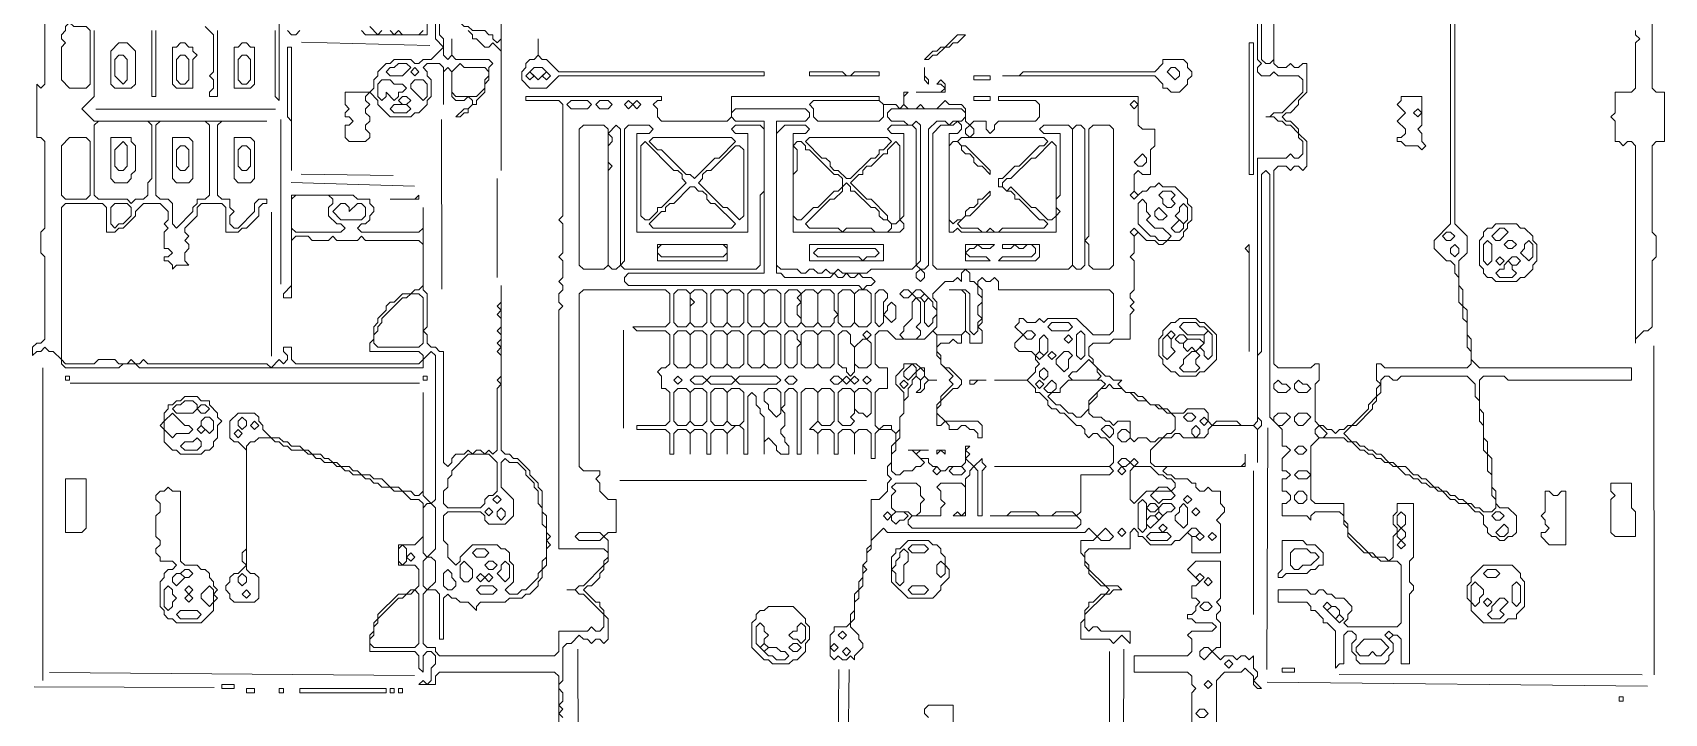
# Model space of a CAD drawing. Extents: x 10 to 1972, y 10 to 1392.
# Drawn here: x 749 to 1146, y 342 to 507.5 of the extents above; entities that cross this region are included whole.
import ezdxf

# ---------------------------------------------------------------- set-up
doc = ezdxf.new("R2010")
doc.units = 0
for name, color, linetype, lineweight in [('RESIDUAL_GRAPHIC', 3, 'Continuous', 0), ('TEXT_FALLBACK_OUTLINE', 2, 'Continuous', 0), ('TRACE_CURVE', 6, 'Continuous', 0), ('TRACE_STRAIGHT', 5, 'Continuous', 0), ('TRACE_TEXT_SYMBOL', 6, 'Continuous', 0)]:
    doc.layers.add(name, color=color, linetype=linetype, lineweight=lineweight)

msp = doc.modelspace()

# ---------------------------------------------------------------- linework, layer by layer
at = {"layer": 'RESIDUAL_GRAPHIC', "color": 3}
for points in [[(1076, 427), (1076, 423), (1077, 422), (1076, 421), (1076, 419), (1074, 417), (1074, 416), (1070, 412), (1069, 412), (1068, 411), (1067, 411), (1066, 410), (1065, 411), (1064, 411), (1063, 412), (1062, 412), (1061, 413), (1061, 422), (1062, 423), (1062, 427), (1061, 427), (1060, 426), (1052, 426), (1051, 427), (1051, 474), (1052, 475), (1054, 475), (1055, 474), (1056, 475), (1057, 475), (1058, 474), (1059, 475), (1059, 481), (1057, 483), (1057, 484), (1055, 486), (1054, 486), (1053, 487), (1054, 488), (1055, 488), (1057, 490), (1057, 491), (1059, 493), (1059, 500), (1058, 500), (1057, 499), (1056, 499), (1055, 500), (1054, 499), (1052, 499), (1051, 500), (1051, 546)], [(808, 508), (808, 492), (809, 491), (809, 529)], [(752, 516), (752, 495), (751, 494), (750, 495), (750, 482), (751, 482), (752, 481), (752, 460), (751, 459), (751, 454), (752, 453), (752, 433), (751, 432), (750, 432), (749, 431), (749, 429), (750, 430), (751, 430), (752, 431), (753, 430), (754, 430), (756, 428), (756, 427), (757, 426), (770, 426), (771, 427), (774, 427), (775, 426), (844, 426), (844, 428), (846, 430), (847, 429), (847, 394), (846, 393), (844, 395), (844, 420), (844, 396), (843, 395), (842, 395), (841, 396), (839, 396), (838, 397), (836, 397), (834, 399), (832, 399), (831, 400), (829, 400), (828, 401), (827, 401), (826, 402), (824, 402), (823, 403), (822, 403), (821, 404)], [(1094, 514), (1094, 461), (1090, 457), (1090, 455), (1093, 452), (1094, 452), (1095, 451), (1095, 449), (1096, 448), (1096, 442), (1097, 441), (1097, 438), (1098, 437), (1098, 431), (1099, 430), (1099, 427), (1098, 426), (1078, 426), (1077, 427), (1076, 427)], [(1108, 392), (1106, 392), (1105, 393), (1105, 396), (1104, 397), (1104, 404), (1103, 405), (1103, 408), (1102, 409), (1102, 415), (1101, 416), (1101, 423), (1102, 424), (1107, 424), (1108, 423), (1138, 423), (1138, 426), (1101, 426), (1099, 428), (1099, 433), (1098, 434), (1098, 440), (1097, 441), (1097, 445), (1096, 446), (1096, 452), (1098, 454), (1098, 458), (1095, 461), (1095, 514)], [(1139, 508), (1139, 507), (1140, 506), (1139, 505), (1139, 494), (1138, 493), (1134, 493), (1134, 488), (1133, 487), (1134, 486), (1134, 481), (1135, 481), (1136, 480), (1137, 481), (1138, 481), (1139, 480), (1139, 432), (1139, 433), (1141, 435), (1142, 435), (1143, 436), (1143, 452), (1144, 453), (1144, 458), (1143, 459), (1143, 480), (1144, 481), (1146, 481), (1146, 493), (1144, 493), (1143, 494), (1143, 514)], [(791, 509), (793, 507), (793, 498), (792, 497), (793, 496), (793, 494), (792, 493), (792, 492), (794, 492), (794, 508)], [(829, 508), (830, 507), (845, 507), (845, 510)], [(834, 508), (833, 507), (831, 509)], [(847, 510), (847, 506), (849, 504), (846, 501), (844, 501)], [(854, 489), (852, 487), (853, 487), (854, 488), (855, 488), (855, 489), (856, 490), (857, 490), (857, 491), (859, 493), (859, 495), (860, 496), (860, 499), (861, 500), (860, 501), (852, 501), (851, 502), (851, 506), (851, 502), (850, 501), (849, 502), (849, 506), (848, 507), (848, 510)], [(855, 508), (856, 507), (856, 506), (857, 506), (859, 504), (860, 504), (861, 505), (863, 503), (863, 474), (863, 512)], [(1047, 511), (1047, 501), (1048, 500), (1047, 499), (1047, 498), (1048, 497), (1050, 497), (1051, 498), (1052, 497), (1057, 497), (1058, 496), (1058, 493), (1053, 488), (1051, 488), (1050, 487), (1049, 487), (1051, 487), (1052, 486), (1053, 486), (1054, 485), (1055, 485), (1057, 483), (1057, 482), (1058, 481), (1058, 478), (1057, 477), (1056, 477), (1055, 478), (1054, 477), (1047, 477), (1047, 413), (1046, 412), (1043, 412), (1042, 413), (1037, 413), (1036, 412), (1035, 413), (1035, 415), (1034, 416), (1030, 416), (1029, 415), (1026, 415), (1025, 416), (1024, 416), (1023, 417), (1021, 417), (1019, 419), (1018, 419), (1017, 420)], [(774, 463), (774, 464), (776, 466), (780, 466), (782, 464), (782, 462), (781, 461), (782, 460), (781, 459), (781, 455), (782, 455), (783, 454), (782, 453), (781, 453), (781, 452), (782, 452), (783, 451), (783, 450), (784, 451), (787, 451), (786, 452), (786, 454), (787, 455), (787, 456), (786, 457), (787, 458), (786, 459), (786, 460), (789, 463), (789, 465), (790, 466), (795, 466), (796, 465), (796, 459), (799, 459), (800, 460), (801, 460), (804, 463), (804, 465), (805, 466), (806, 466), (806, 467), (804, 467), (803, 466), (803, 464), (799, 460), (798, 460), (797, 461), (797, 463), (798, 464), (797, 465), (797, 467), (795, 467), (794, 468), (794, 485), (795, 486), (806, 486), (764, 486), (761, 489), (764, 492), (764, 508)], [(778, 508), (778, 492), (779, 492), (779, 508)], [(811, 508), (812, 507), (813, 507), (814, 508)], [(844, 508), (843, 507), (839, 507), (838, 508), (837, 507), (836, 508)], [(844, 501), (843, 500), (842, 500), (841, 501), (837, 501), (836, 500), (835, 500), (833, 498), (833, 497), (832, 496), (832, 494), (831, 493), (825, 493), (825, 490), (826, 489), (825, 488), (825, 487), (826, 487), (827, 486), (826, 485), (825, 485), (825, 482), (826, 481), (830, 481), (831, 482), (831, 483), (830, 484), (830, 485), (831, 486), (831, 487), (830, 488), (830, 489), (831, 490), (830, 491), (830, 492), (831, 493), (833, 491), (833, 490), (836, 487), (841, 487), (842, 488), (843, 488), (845, 490), (845, 491), (846, 492), (846, 496), (845, 497), (845, 498), (844, 499), (845, 500), (848, 500), (849, 499), (849, 490), (849, 498), (850, 499), (851, 498), (851, 492), (852, 491), (854, 491), (855, 492), (856, 491), (856, 490), (855, 489), (854, 489)], [(994, 490), (994, 487), (993, 486), (984, 486), (983, 485), (983, 484), (982, 483), (981, 484), (981, 486), (978, 486), (977, 485), (976, 486), (976, 489), (975, 490), (972, 490), (971, 491), (969, 489), (966, 489), (965, 490), (964, 489), (962, 489), (961, 490), (961, 492), (962, 493), (961, 493), (961, 490), (960, 489), (959, 490), (956, 490), (955, 491), (955, 492), (919, 492), (919, 487), (918, 486), (902, 486), (901, 487), (901, 489), (900, 490), (901, 491), (902, 491), (902, 492), (869, 492), (869, 491), (877, 491), (878, 490), (878, 463), (877, 462), (878, 461), (878, 454), (877, 453), (878, 452), (878, 448), (877, 447), (878, 446), (878, 445), (877, 444), (877, 442), (878, 441), (877, 440), (877, 382), (888, 382), (889, 381), (889, 380), (888, 379)], [(1017, 420), (1015, 420), (1013, 422), (1014, 423), (1012, 423), (1011, 424), (1010, 424), (1007, 427), (1007, 428), (1006, 429), (1006, 431), (1007, 432), (1011, 432), (1012, 433), (1016, 433), (1016, 439), (1017, 440), (1016, 441), (1017, 442), (1016, 443), (1016, 444), (1017, 445), (1017, 452), (1016, 453), (1017, 454), (1017, 458), (1018, 459), (1020, 457), (1022, 457), (1023, 456), (1024, 456), (1025, 457), (1028, 457), (1029, 458), (1029, 459), (1030, 460), (1030, 461), (1031, 462), (1031, 465), (1030, 466), (1030, 467), (1027, 470), (1024, 470), (1023, 471), (1022, 470), (1021, 470), (1020, 469), (1019, 469), (1018, 468), (1017, 469), (1017, 473), (1018, 474), (1019, 473), (1021, 473), (1021, 479), (1022, 480), (1022, 484), (1019, 484), (1018, 485), (1018, 492), (984, 492), (984, 491), (993, 491), (994, 490)], [(1031, 398), (1030, 399), (1027, 399), (1026, 400), (1025, 400), (1024, 401), (1025, 402), (1044, 402), (1044, 405), (1044, 403), (1043, 402), (1022, 402), (1021, 403), (1021, 406), (1024, 409), (1026, 409), (1027, 410), (1028, 410), (1029, 409), (1034, 409), (1035, 410), (1035, 411), (1036, 412), (1046, 412), (1047, 411), (1047, 403), (1047, 411), (1048, 412), (1048, 413), (1047, 414), (1047, 429), (1048, 430), (1048, 473), (1049, 474), (1050, 473), (1050, 414), (1053, 411), (1053, 407), (1054, 407), (1055, 406), (1053, 404), (1053, 401), (1054, 401), (1055, 400), (1054, 399), (1053, 399), (1053, 396), (1054, 396), (1055, 395), (1055, 394), (1054, 393), (1053, 393), (1053, 390), (1059, 390), (1060, 389), (1060, 390), (1061, 391), (1067, 391), (1068, 390), (1068, 388), (1069, 387), (1069, 385), (1073, 381), (1074, 381)], [(812, 443), (812, 457), (813, 458), (816, 458), (817, 457), (821, 457), (822, 458), (823, 457), (828, 457), (829, 458), (830, 457), (843, 457), (844, 456), (844, 446), (843, 445), (842, 445), (841, 444), (839, 444), (837, 442), (836, 442), (835, 441), (835, 440), (833, 438), (833, 437), (832, 436), (832, 433), (831, 432), (831, 430), (843, 430), (844, 429), (844, 428), (843, 427), (813, 427), (812, 428), (812, 431), (810, 431), (810, 430), (811, 429), (811, 428), (810, 427), (809, 428), (807, 426), (806, 427), (777, 427), (776, 428), (775, 427), (774, 427), (773, 428), (772, 427), (770, 427), (769, 428), (765, 428), (764, 427), (757, 427), (756, 428), (756, 465), (757, 466), (766, 466), (767, 465), (767, 459), (769, 459), (770, 460), (771, 460), (774, 463)], [(864, 405), (863, 406), (863, 446), (863, 442), (862, 441), (863, 440), (862, 439), (863, 438), (863, 436), (862, 435), (863, 434), (863, 433), (862, 432), (863, 431), (862, 430), (863, 429), (863, 424), (862, 423), (863, 422), (862, 421), (862, 406), (861, 405), (860, 406), (859, 405), (858, 406), (857, 406), (856, 405), (855, 406), (854, 405), (852, 405), (851, 404), (851, 403), (850, 402), (849, 403), (849, 430), (848, 430), (847, 431), (846, 431), (845, 432), (845, 434), (844, 435), (845, 436), (845, 444), (844, 445), (844, 465), (844, 460), (843, 459), (829, 459), (828, 460), (829, 461), (830, 461), (831, 462), (831, 463), (832, 464), (832, 465), (831, 466), (831, 467), (828, 467), (827, 468), (812, 468), (812, 446), (810, 444), (810, 443), (812, 443)], [(886, 369), (883, 372), (884, 373), (885, 373), (887, 375), (887, 376), (888, 377), (888, 378), (889, 379), (889, 384), (888, 385), (889, 386), (891, 386), (891, 394), (889, 394), (887, 396), (887, 398), (886, 399), (887, 400), (887, 401), (883, 401), (882, 402), (882, 444), (883, 445), (903, 445), (904, 444), (904, 437), (903, 436), (895, 436), (896, 435), (903, 435), (904, 434), (904, 427), (903, 426), (902, 426), (901, 425), (902, 424), (902, 421), (903, 421), (904, 420), (904, 413), (903, 412), (896, 412), (896, 411), (903, 411), (904, 410), (904, 405), (905, 405), (905, 410), (906, 411), (908, 411), (909, 410), (909, 405), (909, 410), (910, 411), (912, 411), (913, 410), (913, 405), (914, 405), (914, 410), (915, 411), (917, 411), (918, 410), (918, 405)], [(972, 423), (973, 422), (970, 419), (970, 418), (969, 417), (969, 412), (970, 412), (971, 413), (972, 412), (972, 411), (974, 411), (975, 412), (976, 412), (977, 411), (978, 411), (979, 410), (979, 409), (980, 409), (980, 412), (979, 413), (971, 413), (969, 415), (969, 416), (970, 417), (970, 418), (973, 421), (974, 421), (975, 422), (975, 423), (972, 426), (971, 426), (970, 427), (970, 429), (969, 430), (969, 431), (970, 432), (972, 432), (973, 433), (974, 432), (975, 432), (975, 434), (976, 435), (977, 434), (977, 432), (980, 432), (980, 435), (979, 436), (980, 437), (980, 445), (979, 446), (979, 447)], [(979, 447), (980, 448), (981, 447), (982, 447), (983, 448), (984, 447), (984, 445), (1011, 445), (1012, 444), (1012, 435), (1011, 434), (1007, 434), (1003, 438), (996, 438), (995, 437), (994, 438), (993, 437), (991, 437), (990, 438), (989, 438), (989, 437), (988, 436), (990, 434), (988, 432), (988, 431), (989, 430), (992, 430), (993, 429), (993, 428), (994, 427), (993, 426), (993, 425), (991, 423), (983, 423), (991, 423), (993, 421), (993, 420), (994, 420), (996, 418), (996, 417), (997, 416), (998, 416), (999, 415), (1000, 415), (1003, 412), (1004, 412), (1005, 411), (1005, 410), (1006, 409), (1007, 410), (1008, 410), (1009, 409), (1010, 409), (1012, 407), (1012, 403), (1011, 402), (983, 402), (1011, 402), (1012, 401), (1011, 400), (1004, 400), (1004, 391), (1003, 390), (1002, 391)], [(965, 402), (964, 402), (963, 401), (961, 401), (960, 400), (959, 400), (958, 401), (958, 405), (959, 406), (959, 408), (960, 409), (960, 414), (961, 415), (961, 418), (962, 419), (962, 421), (963, 422), (963, 423), (964, 424), (965, 423), (965, 421), (964, 420), (965, 420), (966, 421), (966, 422), (967, 423), (969, 423), (967, 423), (966, 424), (966, 426), (965, 426), (964, 427), (961, 427), (961, 426), (959, 424), (959, 422), (961, 420), (961, 415), (960, 414), (960, 411), (959, 410), (958, 411), (958, 412), (956, 412), (955, 411), (954, 412), (954, 420), (955, 421), (957, 421), (957, 426), (955, 426), (954, 427), (954, 434), (955, 435), (957, 435), (959, 433), (966, 433), (968, 435), (969, 434), (969, 429), (970, 428), (970, 427), (973, 424), (972, 423)], [(918, 405), (918, 410), (920, 412), (921, 412), (922, 411), (922, 405), (923, 405), (923, 419), (924, 420), (925, 419), (925, 417), (926, 416), (926, 415), (927, 414), (927, 405), (927, 408), (928, 409), (930, 407), (930, 406), (931, 405), (933, 405), (933, 407), (932, 408), (932, 409), (931, 410), (931, 411), (932, 412), (932, 415), (931, 416), (932, 417), (932, 420), (933, 421), (934, 421), (935, 420), (935, 405), (936, 405), (936, 420), (937, 421), (939, 421), (940, 420), (940, 413), (938, 411), (939, 411), (940, 410), (940, 405), (940, 410), (941, 411), (943, 411), (944, 410), (944, 405), (945, 405), (945, 410), (946, 411), (948, 411), (949, 410), (949, 405), (949, 410), (950, 411), (952, 411), (953, 410), (953, 404), (954, 404), (954, 410), (955, 411)], [(821, 404), (820, 404), (819, 405), (817, 405), (816, 406), (815, 406), (814, 407), (812, 407), (811, 408), (810, 408), (809, 409), (807, 409), (805, 411), (805, 412), (804, 413), (804, 414), (803, 415), (799, 415), (797, 413), (797, 409), (798, 408), (799, 408), (801, 406), (801, 382), (800, 381), (800, 379), (801, 378), (799, 376), (798, 376), (797, 375), (797, 374), (796, 373), (796, 372), (797, 371), (797, 370), (798, 369), (803, 369), (804, 370), (804, 375), (803, 376), (802, 376), (801, 377), (801, 407), (802, 408), (803, 408), (804, 409), (807, 409), (808, 408), (809, 408), (810, 407), (811, 407), (812, 406), (815, 406), (816, 405), (817, 405), (818, 404), (819, 404), (820, 403), (822, 403), (823, 402), (824, 402), (825, 401), (826, 401), (827, 400)], [(955, 411), (958, 411), (959, 410), (959, 408), (958, 407), (958, 403), (957, 402), (957, 400), (958, 399), (957, 398), (957, 396), (955, 394), (953, 394), (953, 383), (952, 382), (952, 379), (951, 378), (951, 375), (950, 374), (950, 372), (949, 371), (949, 367), (948, 366), (948, 364), (947, 363), (944, 363), (944, 362), (943, 361), (943, 356), (944, 355), (945, 356), (946, 355), (947, 355), (948, 356), (949, 355), (949, 356), (951, 358), (951, 359), (950, 360), (950, 361), (948, 363), (948, 364), (949, 365), (949, 369), (950, 370), (950, 372), (951, 373), (951, 376), (952, 377), (951, 378), (952, 379), (952, 381), (953, 382), (953, 384), (956, 387), (957, 386), (1005, 386), (1006, 387), (1008, 385), (1007, 384), (1004, 384), (1004, 381), (1005, 380), (1005, 378)], [(1085, 393), (1081, 393), (1081, 391), (1080, 390), (1080, 388), (1081, 387), (1081, 386), (1080, 385), (1080, 380), (1079, 379), (1078, 380), (1076, 380), (1075, 381), (1074, 381), (1069, 386), (1069, 388), (1068, 389), (1068, 393), (1061, 393), (1060, 394), (1060, 407), (1062, 409), (1068, 409), (1069, 408), (1070, 408), (1072, 406), (1073, 406), (1074, 405), (1075, 405), (1076, 404), (1077, 404), (1078, 403), (1079, 403), (1080, 402), (1081, 402), (1083, 400), (1084, 400), (1085, 399), (1086, 399), (1087, 398), (1088, 398), (1089, 397), (1090, 397), (1091, 396), (1092, 396), (1094, 394), (1095, 394), (1096, 393), (1098, 393), (1100, 391), (1101, 391), (1102, 390), (1102, 388), (1103, 387), (1103, 386), (1104, 385), (1105, 385), (1106, 384), (1107, 384), (1108, 385), (1109, 385), (1110, 386), (1110, 390), (1108, 392)], [(888, 379), (888, 378), (883, 373), (882, 373), (881, 372), (879, 372), (881, 372), (882, 371), (883, 371), (888, 366), (888, 363), (887, 362), (886, 362), (885, 363), (884, 362), (877, 362), (877, 357), (876, 356), (848, 356), (847, 357), (847, 358), (845, 358), (844, 359), (844, 371), (845, 372), (847, 372), (848, 371), (848, 360), (849, 360), (849, 370), (850, 371), (851, 370), (852, 370), (853, 369), (855, 369), (857, 367), (857, 368), (858, 369), (864, 369), (865, 370), (868, 370), (869, 371), (870, 371), (872, 373), (872, 374), (873, 375), (873, 377), (874, 378), (874, 382), (875, 383), (874, 384), (875, 385), (874, 386), (874, 390), (873, 391), (873, 396), (872, 397), (872, 398), (870, 400), (870, 401), (867, 404), (866, 404), (865, 405), (864, 405)], [(1002, 391), (998, 391), (997, 390), (994, 390), (993, 391), (987, 391), (986, 390), (982, 390), (1003, 390), (1004, 389), (1004, 388), (1003, 387), (963, 387), (962, 388), (962, 389), (963, 390), (970, 390), (970, 392), (971, 393), (970, 394), (970, 396), (969, 397), (970, 398), (975, 398), (976, 397), (976, 391), (975, 390), (974, 391), (973, 390), (976, 390), (976, 399), (977, 400), (977, 401), (978, 402), (979, 401), (979, 390), (980, 390), (980, 401), (981, 402), (980, 403), (980, 404), (978, 402), (976, 404), (977, 405), (976, 406), (977, 407), (976, 407), (976, 403), (975, 402), (972, 402), (971, 401), (970, 401), (969, 402), (968, 402), (967, 403), (967, 404), (965, 404), (964, 405), (965, 406), (967, 406), (962, 406), (963, 406), (966, 403), (965, 402)], [(827, 400), (829, 400), (830, 399), (831, 399), (832, 398), (833, 398), (834, 397), (836, 397), (837, 396), (839, 396), (841, 394), (843, 394), (844, 393), (844, 385), (842, 383), (838, 383), (838, 378), (842, 378), (843, 377), (843, 373), (842, 372), (841, 372), (840, 371), (838, 371), (833, 366), (833, 365), (832, 364), (832, 362), (831, 361), (831, 357), (842, 357), (843, 356), (843, 353), (844, 352), (844, 356), (845, 357), (846, 357), (847, 356), (847, 354), (846, 353), (846, 350), (845, 349), (844, 350), (843, 349), (847, 349), (847, 351), (848, 352), (876, 352), (877, 351), (877, 303)], [(1005, 378), (1006, 377), (1006, 376), (1009, 373), (1010, 373), (1011, 372), (1010, 371), (1009, 371), (1007, 369), (1006, 369), (1006, 368), (1005, 367), (1005, 365), (1004, 364), (1004, 360), (1011, 360), (1012, 359), (1014, 361), (1016, 359), (1016, 362), (1009, 362), (1008, 363), (1007, 363), (1006, 362), (1005, 363), (1005, 366), (1010, 371), (1011, 371), (1012, 372), (1014, 372), (1013, 373), (1010, 373), (1006, 377), (1006, 378), (1005, 379), (1005, 381), (1006, 382), (1016, 382), (1016, 386), (1017, 387), (1018, 386), (1018, 385), (1019, 385), (1021, 383), (1026, 383), (1027, 384), (1028, 384), (1030, 386), (1031, 385), (1031, 381), (1038, 381), (1038, 388), (1037, 389), (1039, 391), (1039, 392), (1038, 393), (1038, 396), (1036, 396), (1035, 397), (1034, 396), (1033, 396), (1032, 397), (1032, 398), (1031, 398)], [(1074, 381), (1075, 380), (1076, 380), (1077, 379), (1081, 379), (1082, 378), (1082, 364), (1081, 363), (1069, 363), (1068, 364), (1069, 365), (1069, 366), (1070, 367), (1070, 368), (1068, 370), (1066, 370), (1065, 371), (1064, 371), (1063, 372), (1062, 372), (1061, 371), (1060, 371), (1059, 372), (1052, 372), (1052, 369), (1059, 369), (1060, 368), (1060, 367), (1061, 367), (1063, 365), (1063, 364), (1064, 364), (1066, 362), (1066, 353), (1067, 354), (1068, 354), (1068, 361), (1069, 362), (1070, 362), (1071, 361), (1071, 360), (1070, 359), (1070, 357), (1071, 356), (1071, 355), (1072, 354), (1078, 354), (1079, 355), (1079, 356), (1080, 357), (1080, 359), (1079, 360), (1080, 361), (1081, 361), (1082, 360), (1082, 354), (1084, 354), (1084, 371), (1085, 372), (1085, 373), (1084, 374), (1084, 379), (1085, 380), (1085, 393)], [(878, 341), (877, 342), (878, 343), (877, 344), (878, 345), (878, 347), (877, 348), (877, 349), (878, 350), (878, 358), (879, 359), (880, 359), (882, 361), (883, 360), (884, 360), (885, 359), (886, 360), (887, 360), (888, 359), (889, 360), (889, 365), (888, 366), (888, 367), (887, 368), (887, 369), (886, 369)]]:
    msp.add_lwpolyline(points, dxfattribs=at)
for points in [[(859, 517), (861, 515), (862, 515), (863, 514), (863, 506), (862, 505), (861, 506), (861, 507), (860, 507), (859, 508), (856, 508), (855, 509), (854, 509), (853, 510), (853, 513), (854, 514), (855, 514), (856, 515), (857, 515)], [(757, 509), (758, 510), (759, 509), (762, 509), (763, 508), (763, 495), (762, 494), (758, 494), (756, 496), (756, 504), (757, 505), (756, 506), (756, 507), (757, 508)], [(1048, 510), (1049, 511), (1050, 511), (1051, 510), (1051, 501), (1050, 500), (1049, 500), (1048, 501)], [(837, 499), (838, 500), (840, 500), (841, 499), (839, 497), (836, 497), (835, 498), (836, 499)], [(841, 498), (842, 499), (843, 498), (842, 497)], [(853, 500), (854, 499), (859, 499), (860, 498), (860, 497), (859, 496), (859, 494), (857, 492), (852, 492), (851, 493), (851, 498)], [(833, 495), (834, 496), (836, 496), (837, 495), (839, 495), (840, 494), (839, 493), (838, 493), (838, 492), (837, 491), (835, 493), (835, 492), (834, 491), (833, 492)], [(841, 495), (842, 496), (844, 496), (845, 495), (845, 492), (844, 491), (841, 494)], [(836, 489), (837, 490), (840, 490), (841, 489), (840, 488), (837, 488)], [(838, 491), (839, 492), (840, 492), (841, 491), (840, 490), (839, 490)], [(879, 490), (880, 491), (884, 491), (885, 490), (884, 489), (880, 489)], [(886, 490), (887, 491), (889, 491), (890, 490), (889, 489), (887, 489)], [(893, 490), (894, 491), (895, 490), (894, 489)], [(919, 488), (920, 489), (937, 489), (938, 488), (938, 487), (937, 486), (930, 486), (930, 449), (931, 449), (932, 448), (943, 448), (944, 449), (945, 448), (946, 448), (947, 449), (948, 448), (949, 448), (950, 449), (951, 448), (953, 448), (954, 447), (953, 446), (952, 446), (951, 445), (950, 446), (894, 446), (893, 447), (893, 448), (894, 449), (927, 449), (927, 486), (920, 486), (919, 487)], [(895, 490), (896, 491), (897, 490), (896, 489)], [(938, 490), (939, 491), (955, 491), (956, 490), (956, 487), (955, 486), (940, 486), (939, 487), (939, 489)], [(957, 488), (958, 489), (975, 489), (976, 488), (976, 487), (975, 486), (973, 486), (972, 485), (971, 486), (969, 486), (967, 484), (967, 451), (966, 450), (965, 450), (964, 451), (965, 452), (965, 485), (964, 486), (963, 485), (962, 485), (961, 486), (958, 486), (957, 487)], [(1016, 490), (1017, 491), (1018, 490), (1017, 489)], [(764, 485), (765, 486), (777, 486), (778, 485), (778, 472), (777, 471), (777, 468), (776, 467), (774, 467), (773, 466), (772, 467), (765, 467), (764, 468)], [(779, 485), (780, 486), (791, 486), (792, 485), (792, 468), (791, 467), (789, 467), (789, 466), (788, 465), (788, 464), (784, 460), (783, 461), (783, 466), (782, 467), (780, 467), (779, 468)], [(882, 484), (883, 485), (888, 485), (889, 484), (889, 451), (888, 450), (883, 450), (882, 451)], [(891, 485), (892, 484), (892, 451), (891, 450), (890, 450), (889, 451), (889, 474), (890, 475), (889, 476), (889, 480), (890, 481), (890, 482), (889, 483)], [(893, 484), (894, 485), (899, 485), (900, 484), (899, 483), (896, 483), (896, 459), (923, 459), (923, 483), (920, 483), (919, 484), (920, 485), (926, 485), (927, 484), (927, 469), (926, 468), (926, 451), (925, 450), (893, 450), (892, 451), (893, 452)], [(932, 485), (937, 485), (938, 484), (937, 483), (934, 483), (934, 459), (960, 459), (961, 460), (961, 461), (960, 462), (961, 463), (961, 483), (958, 483), (957, 484), (958, 485), (963, 485), (964, 484), (964, 451), (963, 450), (953, 450), (952, 449), (946, 449), (945, 450), (944, 449), (943, 449), (942, 450), (941, 449), (940, 449), (939, 450), (938, 450), (937, 449), (936, 449), (935, 450), (931, 450), (930, 451), (930, 483)], [(973, 485), (974, 486), (975, 485), (975, 484), (974, 483), (972, 483), (972, 459), (973, 459), (974, 460), (975, 459), (998, 459), (998, 463), (999, 464), (998, 465), (998, 467), (999, 468), (999, 483), (995, 483), (994, 484), (995, 485), (1001, 485), (1002, 484), (1002, 451), (1001, 450), (969, 450), (968, 451), (968, 483), (970, 485)], [(976, 484), (977, 485), (978, 484), (978, 483), (977, 482), (976, 483)], [(1002, 484), (1003, 485), (1004, 485), (1005, 484), (1005, 451), (1004, 450), (1003, 450), (1002, 451)], [(1006, 484), (1007, 485), (1011, 485), (1012, 484), (1012, 451), (1011, 450), (1007, 450), (1006, 451), (1006, 456), (1005, 457), (1006, 458)], [(758, 482), (762, 482), (763, 481), (763, 468), (762, 467), (757, 467), (756, 468), (756, 480)], [(897, 480), (898, 481), (905, 474), (906, 474), (907, 473), (907, 472), (908, 471), (902, 465), (901, 465), (901, 464), (899, 462), (898, 462), (897, 463)], [(899, 481), (900, 482), (919, 482), (920, 481), (916, 477), (915, 477), (910, 472), (909, 473), (908, 473), (902, 479), (901, 479)], [(934, 480), (935, 481), (936, 481), (937, 480), (937, 479), (938, 479), (944, 473), (945, 473), (946, 472), (946, 470), (945, 469), (944, 469), (940, 465), (939, 465), (936, 462), (935, 462), (934, 463), (934, 473), (935, 474), (935, 479)], [(937, 481), (938, 482), (957, 482), (958, 481), (956, 479), (955, 479), (955, 478), (954, 477), (953, 477), (948, 472), (947, 472), (945, 474), (944, 474), (943, 475), (943, 476), (942, 477), (941, 477)], [(959, 481), (960, 480), (960, 462), (959, 461), (958, 461), (957, 462), (957, 463), (953, 467), (952, 467), (948, 471), (950, 473), (951, 473), (951, 474), (952, 475), (953, 475), (956, 478), (957, 478), (957, 479)], [(974, 481), (975, 482), (995, 482), (996, 481), (995, 480), (994, 480), (989, 475), (988, 475), (985, 472), (984, 472), (984, 470), (985, 470), (986, 469), (987, 469), (988, 468), (988, 467), (989, 467), (994, 462), (995, 462), (996, 461), (995, 460), (985, 460), (984, 459), (983, 459), (982, 460), (981, 459), (980, 459), (979, 460), (975, 460), (974, 461), (976, 463), (977, 463), (982, 468), (982, 469), (980, 467), (979, 467), (979, 466), (978, 465), (977, 465), (976, 464), (976, 463), (975, 462), (974, 462), (973, 461), (972, 462), (972, 480), (973, 481), (974, 481), (975, 480), (975, 479), (976, 478), (977, 478), (978, 477), (978, 476), (979, 475), (980, 475), (982, 473), (982, 474), (976, 480), (975, 480)], [(997, 481), (998, 480), (998, 463), (997, 462), (996, 462), (993, 465), (992, 465), (987, 470), (986, 469), (985, 470), (985, 471), (986, 472), (987, 472), (992, 477), (993, 477)], [(920, 480), (921, 480), (922, 479), (922, 463), (921, 462), (918, 465), (917, 465), (911, 471), (912, 472), (912, 473), (913, 474), (914, 474)], [(1019, 478), (1020, 477), (1020, 476), (1019, 475), (1018, 475), (1017, 476)], [(909, 470), (910, 470), (911, 469), (912, 469), (913, 468), (913, 467), (914, 466), (915, 466), (920, 461), (919, 460), (900, 460), (899, 461), (902, 464), (903, 464), (903, 465), (904, 466), (905, 466)], [(946, 470), (947, 471), (948, 470), (948, 469), (949, 469), (953, 465), (954, 465), (955, 464), (955, 463), (956, 462), (957, 462), (958, 461), (958, 460), (957, 459), (954, 459), (953, 460), (947, 460), (946, 459), (945, 460), (938, 460), (937, 461), (943, 467), (944, 467), (946, 469)], [(1016, 468), (1017, 469), (1018, 468), (1017, 467)], [(1023, 468), (1024, 469), (1026, 469), (1027, 468), (1026, 467), (1027, 466), (1026, 465), (1025, 465), (1024, 466), (1024, 467)], [(768, 465), (769, 466), (772, 466), (773, 465), (773, 463), (771, 461), (770, 461), (769, 460), (768, 461)], [(812, 467), (813, 468), (821, 468), (822, 467), (822, 466), (821, 465), (821, 463), (823, 461), (824, 461), (825, 460), (824, 459), (813, 459), (812, 460)], [(824, 466), (825, 466), (826, 465), (826, 464), (828, 466), (829, 466), (830, 465), (830, 463), (829, 462), (824, 462), (822, 464)], [(1018, 466), (1019, 467), (1020, 466), (1020, 464), (1021, 463), (1020, 462), (1022, 460), (1024, 460), (1026, 458), (1025, 457), (1023, 457), (1022, 458), (1021, 458), (1018, 461)], [(1022, 464), (1023, 465), (1025, 463), (1024, 462), (1023, 462), (1022, 463)], [(1028, 465), (1029, 466), (1030, 465), (1030, 462), (1029, 461), (1027, 463), (1028, 464)], [(1028, 462), (1029, 461), (1029, 460), (1028, 459), (1027, 459), (1026, 460)], [(1105, 461), (1104, 460), (1103, 460), (1102, 459), (1102, 458), (1101, 457), (1101, 451), (1102, 450), (1102, 449), (1103, 448), (1104, 448), (1105, 447), (1110, 447), (1111, 448), (1112, 448), (1114, 450), (1114, 451), (1115, 452), (1115, 456), (1114, 457), (1114, 458), (1112, 460), (1111, 460), (1110, 461)], [(1016, 459), (1017, 460), (1018, 459), (1017, 458)], [(1092, 458), (1093, 459), (1094, 459), (1095, 458), (1094, 457), (1093, 457)], [(1102, 456), (1103, 457), (1104, 456), (1104, 452), (1103, 451), (1102, 452)], [(1106, 460), (1107, 460), (1108, 459), (1106, 457), (1105, 457), (1104, 458)], [(1107, 456), (1108, 457), (1109, 457), (1110, 456), (1109, 455), (1108, 455)], [(1112, 456), (1113, 457), (1114, 456), (1114, 453), (1113, 452), (1111, 454), (1112, 455)], [(1094, 455), (1095, 456), (1096, 455), (1096, 454), (1095, 453), (1094, 454)], [(1105, 452), (1106, 453), (1107, 452), (1106, 451)], [(1108, 452), (1109, 453), (1110, 453), (1111, 452), (1110, 451), (1109, 451)], [(964, 449), (965, 450), (966, 449), (966, 448), (965, 447), (964, 448)], [(975, 449), (976, 450), (977, 449), (977, 447), (978, 447), (979, 446), (979, 444), (980, 443), (980, 442), (979, 441), (979, 439), (980, 438), (979, 437), (979, 435), (978, 434), (977, 435), (977, 444), (976, 445), (972, 445), (975, 445), (976, 444), (976, 435), (975, 434), (969, 434), (968, 435), (969, 436), (969, 442), (968, 443), (968, 444), (971, 447), (973, 447), (974, 448), (975, 447)], [(1107, 451), (1108, 452), (1109, 451), (1109, 450), (1110, 449), (1109, 448), (1106, 448), (1105, 449), (1106, 450), (1107, 450)], [(905, 444), (906, 445), (908, 445), (909, 444), (909, 437), (908, 436), (906, 436), (905, 437)], [(909, 444), (910, 445), (912, 445), (913, 444), (913, 437), (912, 436), (910, 436), (909, 437), (909, 441), (910, 442), (909, 443)], [(914, 444), (915, 445), (917, 445), (918, 444), (918, 437), (917, 436), (915, 436), (914, 437)], [(918, 444), (919, 445), (921, 445), (922, 444), (922, 437), (921, 436), (919, 436), (918, 437)], [(923, 444), (924, 445), (926, 445), (927, 444), (927, 437), (926, 436), (924, 436), (923, 437)], [(927, 444), (928, 445), (930, 445), (931, 444), (931, 437), (930, 436), (928, 436), (927, 437)], [(932, 444), (933, 445), (935, 445), (936, 444), (935, 443), (936, 442), (935, 441), (935, 439), (936, 438), (936, 437), (935, 436), (933, 436), (932, 437)], [(936, 444), (937, 445), (939, 445), (940, 444), (940, 437), (939, 436), (937, 436), (936, 437)], [(940, 444), (941, 445), (943, 445), (944, 444), (944, 440), (945, 439), (944, 438), (944, 437), (943, 436), (941, 436), (940, 437)], [(945, 444), (946, 445), (948, 445), (949, 444), (949, 437), (948, 436), (946, 436), (945, 437)], [(949, 444), (950, 445), (952, 445), (953, 444), (953, 437), (952, 436), (950, 436), (949, 437)], [(954, 444), (955, 445), (956, 445), (957, 444), (957, 443), (956, 442), (956, 437), (955, 436), (954, 437)], [(960, 444), (961, 445), (962, 445), (963, 444), (962, 443), (961, 443)], [(963, 444), (964, 445), (965, 445), (966, 444), (965, 443), (964, 443)], [(840, 443), (841, 444), (843, 444), (844, 443), (844, 432), (843, 431), (833, 431), (832, 432), (832, 434), (833, 435), (833, 436), (834, 437), (834, 438), (839, 443)], [(957, 441), (958, 442), (959, 441), (959, 438), (958, 437), (956, 439), (957, 440)], [(963, 442), (964, 443), (965, 442), (965, 437), (964, 436), (965, 435), (965, 434), (964, 433), (961, 433), (960, 434), (961, 435), (961, 436), (963, 438)], [(965, 443), (966, 444), (967, 443), (966, 442)], [(966, 442), (967, 443), (968, 442), (968, 441), (969, 440), (969, 439), (968, 438), (968, 437), (967, 436), (966, 437)], [(996, 436), (997, 437), (1001, 437), (1002, 436), (1001, 435), (997, 435)], [(905, 434), (906, 435), (908, 435), (909, 434), (909, 427), (908, 426), (906, 426), (905, 427)], [(909, 434), (910, 435), (912, 435), (913, 434), (913, 427), (912, 426), (910, 426), (909, 427)], [(914, 434), (915, 435), (917, 435), (918, 434), (918, 427), (917, 426), (915, 426), (914, 427)], [(918, 434), (919, 435), (921, 435), (922, 434), (922, 427), (921, 426), (919, 426), (918, 427)], [(923, 434), (924, 435), (926, 435), (927, 434), (927, 427), (926, 426), (924, 426), (923, 427)], [(927, 434), (928, 435), (930, 435), (931, 434), (931, 427), (930, 426), (928, 426), (927, 427)], [(932, 434), (933, 435), (934, 435), (935, 434), (935, 433), (936, 432), (935, 431), (935, 427), (934, 426), (933, 426), (932, 427)], [(936, 434), (937, 435), (939, 435), (940, 434), (940, 427), (939, 426), (937, 426), (936, 427)], [(940, 434), (941, 435), (943, 435), (944, 434), (944, 427), (943, 426), (941, 426), (940, 427)], [(945, 434), (946, 435), (947, 435), (948, 434), (948, 432), (949, 431), (949, 425), (948, 424), (947, 425), (947, 426), (946, 426), (945, 427)], [(951, 433), (952, 433), (953, 432), (953, 427), (952, 426), (950, 426), (949, 427), (949, 431)], [(951, 434), (952, 435), (953, 434), (952, 433)], [(990, 434), (991, 435), (992, 435), (993, 434), (992, 433), (991, 433)], [(994, 433), (995, 434), (996, 433), (996, 430), (995, 429), (994, 430)], [(1000, 433), (1001, 434), (1002, 433), (1001, 432)], [(1003, 434), (1004, 435), (1005, 434), (1005, 429), (1004, 428), (1003, 429)], [(993, 429), (994, 430), (995, 429), (994, 428)], [(996, 429), (997, 430), (998, 429), (997, 428)], [(1000, 430), (1001, 430), (1002, 429), (1001, 428), (1001, 426), (1000, 425), (998, 427), (998, 428)], [(963, 427), (964, 426), (964, 425), (962, 423), (961, 424), (961, 425)], [(964, 425), (965, 426), (966, 425), (966, 424), (965, 423), (964, 424)], [(994, 425), (995, 426), (996, 425), (996, 424), (995, 423), (994, 424)], [(1006, 428), (1008, 426), (1008, 425), (1009, 424), (1008, 423), (1002, 423), (1001, 424), (1002, 425), (1003, 425)], [(905, 423), (906, 424), (907, 423), (906, 422)], [(905, 420), (906, 421), (908, 421), (909, 420), (909, 413), (908, 412), (906, 412), (905, 413)], [(909, 423), (910, 424), (912, 424), (913, 423), (912, 422), (910, 422)], [(909, 420), (910, 421), (912, 421), (913, 420), (913, 413), (912, 412), (910, 412), (909, 413)], [(913, 423), (914, 424), (919, 424), (920, 423), (919, 422), (914, 422)], [(914, 420), (915, 421), (917, 421), (918, 420), (918, 413), (917, 412), (915, 412), (914, 413)], [(918, 420), (919, 421), (921, 421), (922, 420), (922, 413), (921, 412), (919, 412), (918, 413)], [(920, 423), (921, 424), (930, 424), (931, 423), (930, 422), (921, 422)], [(927, 420), (928, 421), (930, 421), (931, 420), (931, 415), (930, 414), (928, 416), (928, 417), (927, 418)], [(932, 423), (933, 424), (934, 424), (935, 423), (934, 422), (933, 422)], [(940, 420), (941, 421), (943, 421), (944, 420), (944, 413), (943, 412), (941, 412), (940, 413)], [(943, 423), (944, 424), (945, 424), (946, 423), (945, 422), (944, 422)], [(945, 420), (946, 421), (948, 421), (949, 420), (949, 415), (948, 414), (949, 413), (948, 412), (946, 412), (945, 413)], [(946, 423), (947, 424), (948, 423), (947, 422)], [(948, 423), (949, 424), (950, 423), (949, 422)], [(949, 420), (950, 421), (952, 421), (953, 420), (953, 415), (952, 414), (951, 415), (950, 415), (949, 416)], [(951, 423), (952, 424), (953, 423), (952, 422)], [(960, 422), (961, 423), (962, 422), (961, 421)], [(993, 422), (994, 423), (995, 422), (994, 421)], [(997, 423), (998, 422), (998, 421), (997, 420), (996, 420), (995, 421)], [(1001, 423), (1009, 423), (1010, 422), (1006, 418), (1006, 416), (1004, 414), (1003, 414), (1002, 415), (1001, 415), (999, 417), (998, 417), (996, 419), (997, 420), (999, 420), (999, 421)], [(1010, 421), (1011, 422), (1012, 421), (1014, 421), (1015, 420), (1016, 420), (1018, 418), (1020, 418), (1021, 417), (1022, 417), (1023, 416), (1024, 416), (1025, 415), (1026, 415), (1027, 414), (1027, 411), (1026, 410), (1025, 410), (1024, 409), (1023, 409), (1022, 408), (1021, 408), (1020, 409), (1018, 409), (1017, 408), (1016, 409), (1016, 413), (1013, 413), (1012, 412), (1011, 413), (1010, 413), (1009, 414), (1007, 414), (1006, 415), (1006, 417), (1008, 419), (1008, 420), (1009, 421)], [(1051, 422), (1052, 423), (1053, 422), (1054, 422), (1055, 421), (1054, 420), (1052, 420), (1051, 421)], [(1056, 422), (1057, 423), (1058, 422), (1059, 422), (1060, 421), (1059, 420), (1057, 420), (1056, 421)], [(1077, 423), (1078, 424), (1079, 424), (1080, 423), (1081, 423), (1082, 424), (1098, 424), (1100, 422), (1100, 419), (1101, 418), (1101, 413), (1102, 412), (1102, 406), (1103, 405), (1103, 401), (1104, 400), (1104, 395), (1105, 394), (1105, 392), (1104, 391), (1102, 391), (1101, 392), (1100, 392), (1099, 393), (1098, 393), (1097, 394), (1096, 394), (1095, 395), (1094, 395), (1093, 396), (1092, 396), (1091, 397), (1090, 397), (1088, 399), (1087, 399), (1086, 400), (1085, 400), (1083, 402), (1081, 402), (1080, 403), (1079, 403), (1077, 405), (1076, 405), (1075, 406), (1074, 406), (1073, 407), (1072, 407), (1071, 408), (1070, 408), (1068, 410), (1070, 412), (1071, 412), (1075, 416), (1075, 417), (1076, 418), (1076, 419), (1077, 420)], [(799, 413), (800, 414), (801, 413), (801, 412), (800, 411), (799, 412)], [(802, 412), (803, 413), (804, 412), (803, 411)], [(1029, 414), (1030, 415), (1031, 415), (1032, 414), (1031, 413), (1030, 413)], [(1033, 413), (1034, 414), (1035, 413), (1034, 412)], [(1051, 414), (1052, 415), (1054, 415), (1055, 414), (1053, 412), (1052, 412), (1051, 413)], [(1056, 414), (1057, 415), (1059, 415), (1060, 414), (1058, 412), (1057, 412), (1056, 413)], [(798, 410), (799, 411), (800, 410), (799, 409)], [(1009, 411), (1010, 412), (1011, 412), (1012, 411), (1012, 410), (1011, 409)], [(1013, 410), (1014, 411), (1015, 411), (1016, 410), (1016, 409), (1015, 408), (1014, 408), (1013, 409)], [(1031, 411), (1032, 412), (1033, 411), (1033, 410), (1032, 409), (1031, 410)], [(1061, 411), (1062, 412), (1064, 410), (1063, 409), (1062, 409), (1061, 410)], [(855, 405), (860, 405), (862, 403), (862, 396), (861, 395), (860, 395), (859, 394), (859, 393), (858, 392), (850, 392), (849, 393), (849, 396), (850, 397), (850, 399), (851, 400), (851, 401)], [(1056, 406), (1057, 407), (1058, 407), (1059, 406), (1058, 405), (1057, 405)], [(863, 403), (864, 404), (865, 403), (867, 403), (869, 401), (869, 400), (871, 398), (871, 397), (872, 396), (872, 393), (873, 392), (873, 388), (874, 387), (874, 380), (873, 379), (873, 377), (872, 376), (872, 375), (869, 372), (868, 372), (867, 371), (865, 371), (864, 372), (866, 374), (866, 378), (865, 379), (865, 381), (864, 382), (863, 382), (862, 383), (856, 383), (853, 380), (853, 379), (852, 378), (850, 380), (850, 383), (849, 384), (849, 390), (850, 391), (858, 391), (859, 390), (859, 389), (860, 388), (864, 388), (866, 390), (866, 394), (863, 397)], [(968, 401), (969, 402), (970, 401), (969, 400)], [(972, 401), (973, 402), (975, 402), (976, 401), (975, 400), (973, 400)], [(1013, 403), (1014, 404), (1015, 404), (1016, 403), (1015, 402), (1014, 402)], [(1013, 401), (1014, 402), (1015, 401), (1014, 400)], [(1016, 403), (1017, 404), (1018, 403), (1017, 402)], [(1016, 401), (1017, 402), (1021, 402), (1023, 400), (1024, 400), (1025, 399), (1026, 399), (1027, 398), (1027, 397), (1026, 396), (1025, 397), (1023, 397), (1022, 396), (1020, 396), (1017, 393), (1016, 394)], [(1056, 400), (1057, 401), (1059, 401), (1060, 400), (1059, 399), (1057, 399)], [(958, 397), (959, 398), (964, 398), (965, 397), (965, 395), (966, 394), (965, 393), (965, 391), (964, 390), (963, 390), (962, 391), (959, 391), (958, 392), (958, 395), (959, 396)], [(861, 394), (862, 395), (863, 394), (862, 393)], [(1018, 393), (1019, 394), (1020, 393), (1020, 387), (1019, 386), (1018, 387)], [(1021, 395), (1022, 396), (1026, 396), (1027, 395), (1026, 394), (1024, 394), (1023, 393)], [(1029, 394), (1030, 395), (1031, 394), (1030, 393)], [(1056, 395), (1057, 396), (1058, 396), (1059, 395), (1059, 394), (1058, 393), (1057, 393), (1056, 394)], [(844, 392), (845, 393), (846, 393), (847, 392), (847, 382), (845, 380), (844, 381)], [(859, 391), (860, 392), (861, 391), (860, 390)], [(862, 391), (863, 392), (864, 391), (864, 390), (863, 389), (862, 390)], [(956, 390), (957, 391), (958, 390), (957, 389)], [(958, 390), (959, 391), (961, 391), (962, 390), (961, 389), (960, 389), (959, 388), (958, 389)], [(1020, 392), (1021, 393), (1022, 393), (1023, 392), (1022, 391), (1021, 391)], [(1020, 389), (1021, 390), (1022, 390), (1023, 389), (1021, 387), (1020, 388)], [(1022, 390), (1023, 391), (1024, 390), (1023, 389)], [(1023, 392), (1024, 393), (1026, 393), (1027, 392), (1026, 391), (1025, 391), (1024, 390), (1023, 391)], [(1028, 392), (1029, 393), (1030, 392), (1030, 388), (1029, 387), (1027, 389), (1027, 390), (1028, 391)], [(1031, 391), (1032, 392), (1033, 391), (1032, 390)], [(1081, 390), (1082, 391), (1083, 390), (1083, 388), (1082, 387), (1081, 388)], [(1104, 390), (1105, 391), (1106, 391), (1107, 390), (1106, 389), (1105, 389)], [(881, 385), (882, 386), (887, 386), (888, 385), (887, 384), (882, 384)], [(1010, 387), (1012, 385), (1011, 384), (1009, 384), (1008, 385)], [(1013, 386), (1014, 387), (1015, 386), (1014, 385)], [(1020, 385), (1021, 386), (1025, 386), (1026, 385), (1025, 384), (1021, 384)], [(1023, 387), (1024, 388), (1025, 387), (1024, 386)], [(1030, 386), (1031, 387), (1032, 387), (1033, 386), (1032, 385), (1031, 385)], [(1032, 385), (1033, 386), (1034, 385), (1033, 384)], [(1035, 385), (1036, 386), (1037, 385), (1036, 384)], [(1081, 386), (1082, 387), (1083, 386), (1083, 385), (1082, 384), (1081, 385)], [(1107, 388), (1108, 387), (1108, 386), (1107, 385), (1106, 385), (1105, 386)], [(838, 382), (839, 383), (840, 382), (840, 379), (839, 378), (838, 379)], [(856, 381), (857, 382), (859, 382), (860, 381), (859, 380), (857, 380)], [(1081, 383), (1082, 384), (1083, 383), (1082, 382)], [(840, 380), (841, 381), (842, 380), (841, 379)], [(844, 379), (845, 380), (846, 380), (847, 379), (847, 374), (845, 372), (844, 373)], [(853, 378), (854, 379), (856, 377), (856, 375), (855, 374), (854, 374), (853, 375)], [(859, 378), (860, 379), (861, 379), (862, 378), (861, 377), (860, 377)], [(863, 378), (864, 379), (865, 378), (865, 375), (864, 374), (862, 376), (863, 377)], [(799, 375), (800, 376), (801, 375), (801, 374), (800, 373), (799, 374)], [(849, 376), (850, 377), (851, 376), (851, 375), (852, 374), (852, 373), (851, 372), (850, 372), (849, 373)], [(857, 375), (858, 376), (859, 375), (858, 374)], [(859, 375), (860, 376), (861, 375), (860, 374)], [(800, 371), (801, 372), (802, 371), (801, 370)], [(841, 371), (842, 372), (843, 371), (843, 359), (842, 358), (832, 358), (831, 359), (831, 360), (832, 361), (832, 363), (833, 364), (833, 365), (838, 370), (839, 370), (840, 371)], [(857, 372), (858, 373), (861, 373), (862, 372), (861, 371), (858, 371)], [(1063, 368), (1064, 369), (1065, 368), (1064, 367)], [(1064, 367), (1065, 368), (1066, 368), (1067, 367), (1067, 366), (1066, 365)], [(1066, 365), (1067, 366), (1068, 365), (1067, 364)], [(945, 361), (946, 362), (947, 361), (946, 360)], [(1078, 361), (1079, 362), (1080, 361), (1079, 360)], [(943, 358), (944, 359), (945, 358), (944, 357)], [(946, 357), (947, 358), (948, 357), (947, 356)], [(1073, 360), (1077, 360), (1079, 358), (1077, 356), (1076, 356), (1075, 357), (1074, 356), (1072, 356), (1071, 357), (1071, 358)]]:
    msp.add_lwpolyline(points, close=True, dxfattribs=at)
at = {"layer": 'TEXT_FALLBACK_OUTLINE', "color": 2}
for points in [[(795, 349), (798, 349), (798, 348), (795, 348)], [(801, 348), (803, 348), (803, 347), (801, 347)], [(809, 348), (810, 348), (810, 347), (809, 347)], [(814, 348), (835, 348), (835, 347), (814, 347)], [(836, 348), (837, 348), (837, 347), (836, 347)], [(838, 348), (839, 348), (839, 347), (838, 347)]]:
    msp.add_lwpolyline(points, close=True, dxfattribs=at)
at = {"layer": 'TRACE_CURVE', "color": 6}
for points in [[(1032, 379), (1030, 377), (1033, 374), (1032, 373), (1031, 373), (1031, 370), (1032, 370), (1033, 369), (1032, 368), (1032, 367), (1031, 366), (1030, 366), (1030, 365), (1031, 365), (1032, 364), (1036, 364), (1037, 363), (1036, 362), (1031, 362), (1030, 361), (1031, 360), (1031, 357), (1030, 356), (1017, 356), (1017, 352), (1030, 352), (1031, 351), (1031, 349), (1032, 348), (1031, 347), (1031, 338)], [(1038, 358), (1038, 364), (1037, 365), (1037, 366), (1038, 367), (1038, 368), (1037, 369), (1038, 370), (1038, 379), (1032, 379)], [(1037, 338), (1037, 350), (1039, 352), (1043, 352), (1044, 353), (1046, 351), (1046, 349), (1047, 348), (1048, 348), (1046, 350), (1047, 351), (1047, 352), (1046, 353), (1046, 356), (1045, 355), (1044, 356), (1043, 356), (1042, 355), (1041, 356), (1039, 356), (1038, 355), (1036, 357), (1037, 358), (1038, 358)]]:
    msp.add_lwpolyline(points, dxfattribs=at)
for points in [[(1032, 375), (1033, 376), (1034, 375), (1033, 374)], [(1034, 374), (1035, 375), (1036, 374), (1035, 373)], [(1033, 368), (1034, 369), (1035, 369), (1036, 368), (1035, 367), (1034, 367)], [(1033, 357), (1034, 358), (1035, 358), (1036, 357), (1034, 355), (1033, 356)], [(1039, 354), (1040, 355), (1041, 354), (1040, 353)], [(1034, 349), (1035, 350), (1036, 349), (1035, 348)], [(1032, 342), (1033, 343), (1034, 343), (1035, 342), (1034, 341), (1033, 341)]]:
    msp.add_lwpolyline(points, close=True, dxfattribs=at)
at = {"layer": 'TRACE_STRAIGHT', "color": 5}
for p, q in [((814.38, 505.15), (845.64, 504.41)), ((764.38, 488.88), (808.12, 488.88)), ((809.38, 486.38), (809.38, 446.38)), ((848.47, 486.37), (848.53, 445.12)), ((814.36, 473.06), (836.75, 472.78)), ((811.87, 471.04), (841.88, 470.19)), ((862, 472), (862, 448)), ((807.09, 463.88), (807.11, 428.87)), ((892.78, 435.13), (892.79, 411.37)), ((1143.45, 431.37), (1143.54, 351.37)), ((751.5, 426), (751.5, 350)), ((758.12, 422.31), (843.12, 422.31)), ((1049.3, 352.63), (1049.54, 411.38)), ((1046, 401), (1046, 366)), ((891.88, 398.64), (951.88, 398.61)), ((881.67, 357.63), (881.72, 308.87)), ((1014.34, 261.38), (1014.45, 357.62)), ((1011, 357), (1011, 264)), ((753.12, 351.95), (841.87, 351.19)), ((944.69, 301.37), (945.16, 352.63)), ((946.95, 300.12), (947.64, 352.63)), ((1049.37, 349.54), (1141.87, 348.61)), ((1066.88, 351.45), (1140.62, 351.35)), ((749.37, 348.46), (793.13, 348.29))]:
    msp.add_line(p, q, dxfattribs=at)
at = {"layer": 'TRACE_TEXT_SYMBOL', "color": 6}
for points in [[(770, 505), (768, 503), (768, 495), (769, 494), (773, 494), (774, 495), (774, 503), (772, 505)], [(785, 505), (784, 504), (783, 504), (783, 495), (784, 494), (788, 494), (788, 501), (789, 502), (788, 503), (788, 504), (787, 504), (786, 505)], [(800, 505), (799, 504), (798, 504), (798, 494), (802, 494), (803, 495), (803, 504), (802, 504), (801, 505)], [(872, 506), (872, 502), (871, 501), (870, 501), (869, 500), (869, 499), (868, 498), (868, 496), (870, 494), (874, 494), (877, 497), (927, 497), (927, 498), (877, 498), (874, 501), (873, 501), (872, 502)], [(974, 507), (971, 504), (970, 504), (969, 503), (968, 503), (966, 501), (967, 501), (968, 502), (969, 502), (971, 504), (972, 504), (973, 505), (974, 505), (976, 507)], [(1045, 505), (1046, 505), (1046, 473), (1045, 473)], [(769, 501), (770, 502), (771, 502), (772, 501), (772, 496), (771, 495), (769, 497)], [(784, 501), (785, 502), (786, 502), (787, 501), (787, 496), (786, 495), (785, 495), (784, 496)], [(799, 501), (800, 502), (801, 502), (802, 501), (802, 496), (801, 495), (800, 495), (799, 496)], [(811, 504), (811, 487), (812, 486), (812, 474), (812, 504)], [(1024, 501), (1024, 500), (1022, 498), (990, 498), (989, 497), (985, 497), (1022, 497), (1024, 495), (1024, 494), (1025, 494), (1026, 493), (1028, 493), (1030, 495), (1030, 496), (1031, 497), (1031, 498), (1030, 499), (1030, 500), (1029, 501)], [(869, 497), (870, 498), (871, 497), (870, 496)], [(870, 498), (871, 499), (873, 499), (874, 498), (872, 496)], [(873, 497), (874, 498), (875, 497), (874, 496)], [(938, 498), (938, 497), (955, 497), (955, 498), (949, 498), (948, 497), (947, 497), (946, 498)], [(966, 499), (966, 496), (967, 495), (967, 496), (966, 497)], [(978, 497), (982, 497), (982, 496), (978, 496)], [(1025, 498), (1026, 499), (1027, 499), (1028, 498), (1028, 497), (1027, 496)], [(970, 496), (969, 495), (970, 495), (971, 494), (970, 493), (964, 493), (971, 493), (971, 495)], [(978, 492), (978, 491), (982, 491), (982, 492)], [(1082, 492), (1082, 491), (1081, 490), (1083, 488), (1081, 486), (1083, 484), (1083, 483), (1082, 482), (1081, 482), (1081, 481), (1082, 481), (1083, 480), (1086, 480), (1087, 479), (1088, 480), (1087, 481), (1087, 483), (1086, 484), (1087, 485), (1087, 492)], [(1085, 488), (1086, 489), (1087, 488), (1086, 487)], [(768, 482), (768, 472), (769, 471), (772, 471), (773, 472), (773, 473), (774, 474), (774, 480), (773, 481), (773, 482)], [(771, 481), (772, 480), (772, 475), (771, 474), (770, 474), (769, 475), (769, 479)], [(783, 482), (783, 472), (784, 471), (787, 471), (788, 472), (788, 481), (787, 482)], [(798, 482), (798, 472), (799, 471), (802, 471), (803, 472), (803, 481), (802, 482)], [(784, 479), (785, 480), (786, 480), (787, 479), (787, 475), (786, 474), (785, 474), (784, 475)], [(799, 479), (800, 480), (801, 480), (802, 479), (802, 475), (801, 474), (800, 474), (799, 475)], [(843, 468), (842, 467), (836, 467), (843, 467)], [(901, 456), (901, 452), (918, 452), (918, 456)], [(901, 455), (902, 456), (917, 456), (918, 455), (918, 454), (917, 453), (902, 453), (901, 454)], [(938, 456), (938, 452), (956, 452), (956, 456)], [(939, 454), (940, 455), (954, 455), (955, 454), (954, 453), (952, 453), (951, 452), (950, 453), (940, 453)], [(976, 456), (976, 452), (982, 452), (981, 453), (977, 453), (976, 454), (977, 455), (978, 455), (979, 456), (980, 455), (982, 455), (983, 456)], [(985, 456), (985, 455), (987, 455), (988, 456), (989, 455), (990, 455), (991, 456), (992, 456), (993, 455), (993, 454), (992, 453), (985, 453), (984, 452), (993, 452), (994, 453), (994, 456)], [(1045, 456), (1044, 455), (1045, 454), (1045, 430)], [(1028, 438), (1027, 437), (1026, 437), (1024, 435), (1024, 434), (1023, 433), (1023, 429), (1024, 428), (1024, 427), (1026, 425), (1027, 425), (1028, 424), (1032, 424), (1033, 425), (1034, 425), (1037, 428), (1037, 434), (1034, 437), (1033, 437), (1032, 438)], [(1028, 436), (1029, 437), (1032, 437), (1033, 436), (1034, 436), (1035, 435), (1034, 434), (1030, 434)], [(1024, 433), (1025, 434), (1026, 433), (1026, 431), (1027, 430), (1025, 428), (1024, 429)], [(1025, 434), (1026, 435), (1027, 434), (1026, 433)], [(1027, 433), (1028, 434), (1029, 434), (1030, 433), (1029, 432), (1028, 432)], [(1029, 432), (1030, 433), (1033, 433), (1034, 432), (1032, 430), (1031, 431), (1030, 430), (1029, 431)], [(1034, 434), (1035, 435), (1036, 434), (1036, 429), (1035, 428), (1034, 429), (1034, 430), (1033, 431), (1034, 432)], [(1031, 430), (1032, 430), (1033, 429), (1032, 428), (1032, 427), (1033, 426), (1032, 425), (1029, 425), (1028, 426), (1029, 427), (1029, 428)], [(757, 424), (758, 424), (758, 423), (757, 423)], [(844, 424), (845, 424), (845, 423), (844, 423)], [(977, 423), (977, 422), (978, 422), (979, 423), (981, 423)], [(786, 419), (785, 418), (784, 418), (783, 417), (782, 417), (782, 416), (781, 415), (781, 413), (780, 412), (781, 411), (781, 408), (783, 406), (784, 406), (785, 405), (790, 405), (791, 406), (792, 406), (793, 407), (793, 408), (794, 409), (794, 412), (795, 413), (794, 414), (794, 415), (792, 417), (792, 418), (790, 418), (789, 419)], [(785, 417), (786, 418), (788, 418), (789, 417), (789, 416), (788, 415), (784, 415), (783, 416), (784, 417)], [(789, 416), (790, 417), (791, 417), (792, 416), (791, 415), (790, 415)], [(783, 415), (786, 412), (787, 412), (788, 411), (787, 410), (784, 410), (783, 409), (781, 411), (781, 413)], [(790, 413), (791, 414), (792, 414), (793, 413), (793, 411), (792, 410), (790, 412)], [(788, 408), (789, 409), (790, 408), (790, 407), (789, 406), (786, 406), (785, 407), (786, 408)], [(789, 411), (790, 412), (791, 411), (790, 410)], [(969, 406), (969, 405), (970, 406), (971, 405), (971, 406)], [(757, 399), (757, 386), (761, 386), (762, 387), (762, 399)], [(782, 397), (781, 396), (780, 396), (779, 395), (779, 394), (780, 393), (780, 391), (779, 390), (779, 385), (780, 384), (780, 383), (779, 382), (779, 381), (780, 380), (780, 379), (783, 379), (784, 378), (783, 377), (782, 377), (781, 376), (781, 375), (780, 374), (780, 368), (781, 367), (781, 366), (782, 365), (783, 365), (784, 364), (790, 364), (793, 367), (793, 369), (794, 370), (793, 371), (794, 372), (793, 373), (793, 374), (792, 375), (792, 376), (791, 377), (790, 377), (789, 378), (786, 378), (785, 379), (785, 396), (783, 396)], [(1133, 398), (1133, 396), (1134, 395), (1133, 394), (1133, 386), (1134, 385), (1139, 385), (1139, 391), (1138, 392), (1138, 398)], [(1117, 396), (1117, 391), (1116, 390), (1117, 389), (1117, 388), (1118, 387), (1117, 386), (1116, 386), (1116, 385), (1118, 383), (1122, 383), (1122, 396), (1121, 396), (1120, 395), (1119, 395), (1118, 396)], [(962, 384), (960, 382), (959, 382), (959, 381), (958, 380), (958, 374), (962, 370), (968, 370), (970, 372), (970, 373), (972, 375), (972, 377), (971, 378), (971, 380), (970, 381), (970, 382), (969, 383), (968, 383), (967, 384)], [(960, 381), (961, 382), (962, 381), (962, 379), (961, 378), (961, 374), (960, 373), (959, 374), (959, 376), (958, 377), (959, 378), (959, 379), (960, 380)], [(962, 382), (963, 383), (966, 383), (967, 382), (966, 381), (963, 381)], [(1053, 384), (1053, 377), (1052, 376), (1052, 375), (1053, 375), (1054, 376), (1059, 376), (1060, 377), (1061, 377), (1062, 378), (1063, 378), (1063, 381), (1061, 383), (1059, 383), (1058, 384)], [(1055, 381), (1056, 382), (1059, 382), (1060, 381), (1061, 381), (1062, 380), (1060, 378), (1058, 378), (1057, 377), (1056, 377), (1055, 378)], [(969, 378), (970, 379), (971, 378), (971, 376), (970, 375), (969, 376)], [(1102, 378), (1099, 375), (1099, 374), (1098, 373), (1098, 370), (1099, 369), (1099, 367), (1102, 364), (1107, 364), (1108, 365), (1110, 365), (1110, 366), (1112, 368), (1112, 374), (1111, 375), (1111, 376), (1109, 378)], [(783, 375), (784, 376), (785, 376), (786, 375), (784, 373), (783, 374)], [(785, 376), (786, 377), (787, 377), (788, 376), (787, 375), (786, 375)], [(1099, 373), (1100, 374), (1102, 372), (1102, 371), (1101, 370), (1101, 369), (1100, 368), (1099, 369)], [(1102, 376), (1103, 377), (1105, 377), (1106, 376), (1105, 375), (1103, 375)], [(1109, 373), (1110, 374), (1111, 373), (1111, 369), (1110, 368), (1109, 369)], [(781, 372), (782, 373), (783, 372), (783, 371), (784, 370), (783, 369), (783, 368), (782, 367), (781, 368)], [(786, 372), (787, 373), (788, 372), (787, 371)], [(786, 370), (787, 371), (788, 370), (787, 369)], [(792, 373), (793, 372), (793, 369), (792, 368), (790, 370), (790, 371)], [(962, 372), (963, 373), (966, 373), (967, 372), (966, 371), (963, 371)], [(1102, 369), (1103, 370), (1104, 369), (1103, 368)], [(1106, 370), (1107, 370), (1108, 369), (1106, 367), (1107, 366), (1106, 365), (1104, 365), (1103, 366), (1104, 367), (1104, 368)], [(784, 366), (785, 367), (789, 367), (790, 366), (789, 365), (785, 365)], [(928, 368), (927, 367), (926, 367), (925, 366), (925, 365), (924, 364), (924, 358), (927, 355), (928, 355), (929, 354), (933, 354), (934, 355), (935, 355), (937, 357), (937, 359), (938, 360), (938, 363), (937, 364), (937, 365), (934, 368)], [(925, 363), (926, 364), (927, 363), (927, 362), (928, 361), (927, 360), (927, 359), (926, 358), (925, 359)], [(935, 363), (936, 364), (937, 363), (937, 360), (936, 359), (935, 360), (934, 360), (933, 361), (934, 362), (935, 362)], [(926, 358), (927, 359), (928, 358), (927, 357)], [(927, 357), (928, 358), (930, 358), (931, 357), (932, 357), (933, 356), (932, 355), (930, 355), (929, 356), (928, 356)], [(933, 358), (934, 359), (935, 359), (936, 358), (935, 357), (934, 357)], [(1053, 353), (1056, 353), (1056, 352), (1053, 352)], [(1135, 346), (1136, 346), (1136, 345), (1135, 345)]]:
    msp.add_lwpolyline(points, close=True, dxfattribs=at)
msp.add_lwpolyline([(973, 333), (973, 344), (967, 344), (966, 343), (966, 342), (967, 341)], dxfattribs=at)

doc.saveas('drawing.dxf')
